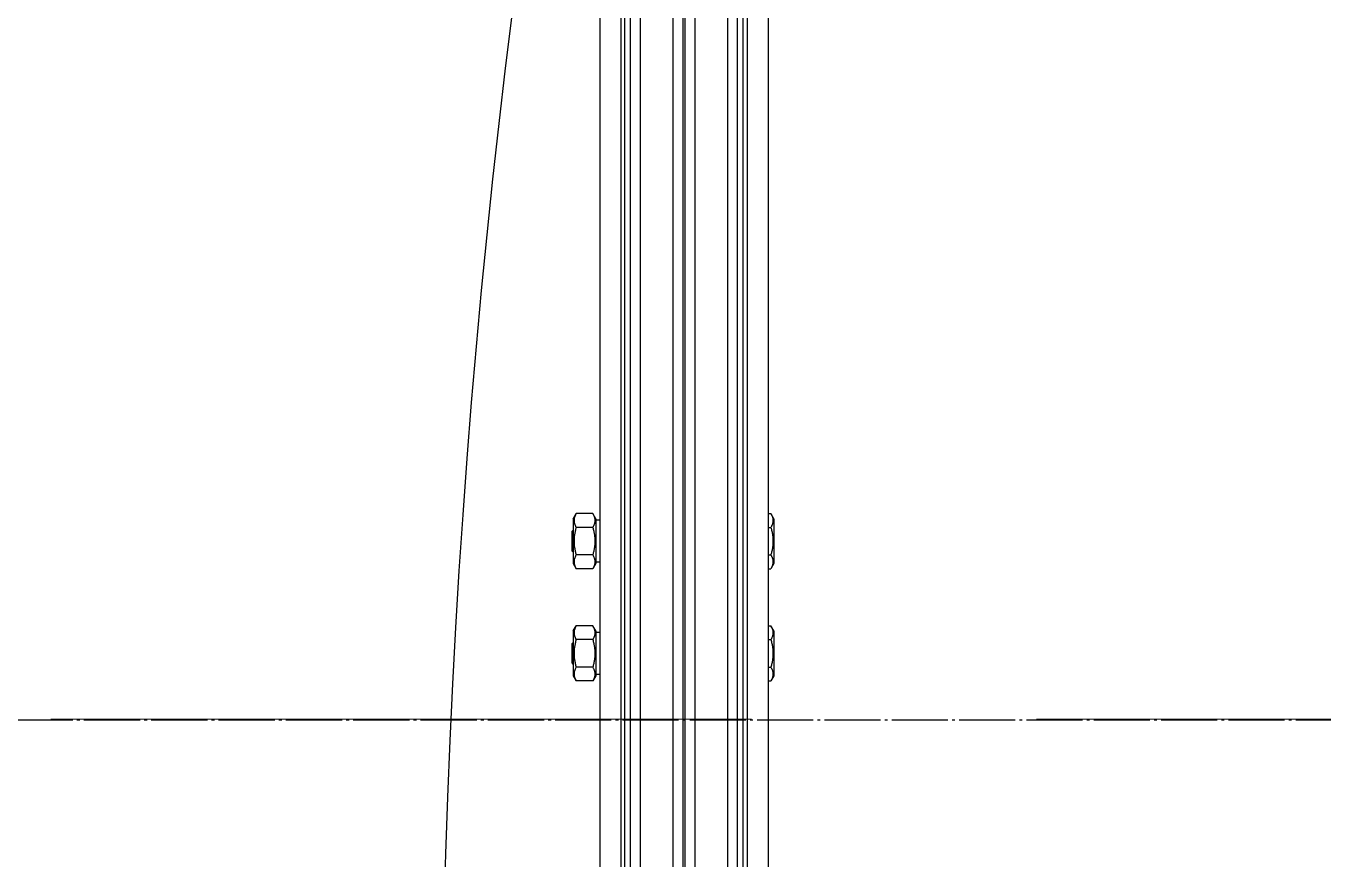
# Model space of a CAD drawing. Header units: millimetres. Extents: x -383313 to -161684, y -117025 to 99224.
# Drawn here: x -347798.7 to -347336.3, y -5631.7 to -5335 of the extents above; entities that cross this region are included whole.
import ezdxf

# ---------------------------------------------------------------- set-up
doc = ezdxf.new("R2010")
doc.units = ezdxf.units.MM
doc.header["$MEASUREMENT"] = 0
doc.linetypes.add('PS-GOST2.303 5', pattern=[24, 20, -1.5, 1, -1.5])
for name, color, linetype in [('PDF_Geometry', 7, 'Continuous'), ('PS_Оси', 5, 'PS-GOST2.303 5'), ('PV-3401', 7, 'Continuous'), ('Робот', 30, 'Continuous')]:
    doc.layers.add(name, color=color, linetype=linetype)

# ---------------------------------------------------------------- blocks, each defined once
blk = doc.blocks.new('Робот ABB IRB660_3.15 (сверху)')
at = {"layer": 'Робот'}
blk.add_circle((0, 0), 3150, dxfattribs=at)
blk = doc.blocks.new('A$Cf5759c35')
at = {"layer": 'PDF_Geometry', "color": 8, "lineweight": 13}
for points in [[(10921.83, 12683.07), (10672.06, 12683.07)], [(11273.2, 12683.07), (11023.43, 12683.07)]]:
    blk.add_lwpolyline(points, dxfattribs=at)
blk = doc.blocks.new('*U200')
at = {"layer": 'PV-3401'}
for p, q in [((-1658.6, 5882.65), (1031.4, 5882.65)), ((728.4, 5884.65), (726.58, 5883.6)), ((726.58, 5882.65), (726.58, 5883.6)), ((728.4, 5884.65), (744.4, 5884.65)), ((731.49, 5882.65), (731.49, 5883.6)), ((741.3, 5882.65), (741.3, 5883.6)), ((744.4, 5884.65), (746.21, 5883.6)), ((746.21, 5882.65), (746.21, 5883.6)), ((768.4, 5884.65), (766.58, 5883.6)), ((766.58, 5882.65), (766.58, 5883.6)), ((768.4, 5884.65), (784.4, 5884.65)), ((771.49, 5882.65), (771.49, 5883.6)), ((781.3, 5882.65), (781.3, 5883.6)), ((784.4, 5884.65), (786.21, 5883.6)), ((786.21, 5882.65), (786.21, 5883.6)), ((-1658.6, 5875.15), (1146.4, 5875.15)), ((1146.4, 5873.76), (-1658.6, 5873.76)), ((1146.4, 5871.75), (-1658.6, 5871.75)), ((1146.4, 5868.25), (-1658.6, 5868.25)), ((1146.4, 5856.57), (-1658.6, 5856.57)), ((1146.4, 5853.07), (-1658.6, 5853.07)), ((1146.4, 5852.29), (-1658.6, 5852.29)), ((1146.4, 5848.79), (-1658.6, 5848.79)), ((1146.4, 5837.11), (-1658.6, 5837.11)), ((1146.4, 5833.61), (-1658.6, 5833.61)), ((1146.4, 5831.6), (-1658.6, 5831.6)), ((-1658.6, 5830.15), (1146.4, 5830.15)), ((-1658.6, 5822.65), (1031.4, 5822.65)), ((728.9, 5822.65), (728.9, 5821.15)), ((743.9, 5822.65), (743.9, 5821.15)), ((768.9, 5822.65), (768.9, 5821.15)), ((783.9, 5822.65), (783.9, 5821.15)), ((728.4, 5821.15), (726.58, 5820.1)), ((726.58, 5820.1), (726.58, 5814.2)), ((728.4, 5821.15), (744.4, 5821.15)), ((731.49, 5820.1), (731.49, 5814.2)), ((741.3, 5820.1), (741.3, 5814.2)), ((744.4, 5821.15), (746.21, 5820.1)), ((746.21, 5820.1), (746.21, 5814.2)), ((768.4, 5821.15), (766.58, 5820.1)), ((766.58, 5820.1), (766.58, 5814.2)), ((768.4, 5821.15), (784.4, 5821.15)), ((771.49, 5820.1), (771.49, 5814.2)), ((781.3, 5820.1), (781.3, 5814.2)), ((784.4, 5821.15), (786.21, 5820.1)), ((786.21, 5820.1), (786.21, 5814.2)), ((728.4, 5813.15), (726.58, 5814.2)), ((728.4, 5813.15), (744.4, 5813.15)), ((733, 5812.65), (732.5, 5813.15)), ((733, 5812.65), (739.8, 5812.65)), ((739.8, 5812.65), (740.3, 5813.15)), ((744.4, 5813.15), (746.21, 5814.2)), ((768.4, 5813.15), (766.58, 5814.2)), ((768.4, 5813.15), (784.4, 5813.15)), ((773, 5812.65), (772.5, 5813.15)), ((773, 5812.65), (779.8, 5812.65)), ((779.8, 5812.65), (780.3, 5813.15)), ((784.4, 5813.15), (786.21, 5814.2))]:
    blk.add_line(p, q, dxfattribs=at)
for points in [[(726.58, 5883.6), (729.04, 5885.02), (731.49, 5883.6)], [(731.49, 5883.6), (736.4, 5885.02), (741.3, 5883.6)], [(741.3, 5883.6), (743.76, 5885.02), (746.21, 5883.6)], [(766.58, 5883.6), (769.04, 5885.02), (771.49, 5883.6)], [(771.49, 5883.6), (776.4, 5885.02), (781.3, 5883.6)], [(781.3, 5883.6), (783.76, 5885.02), (786.21, 5883.6)], [(726.58, 5820.1), (729.04, 5821.52), (731.49, 5820.1)], [(731.49, 5820.1), (736.4, 5821.52), (741.3, 5820.1)], [(741.3, 5820.1), (743.76, 5821.52), (746.21, 5820.1)], [(766.58, 5820.1), (769.04, 5821.52), (771.49, 5820.1)], [(771.49, 5820.1), (776.4, 5821.52), (781.3, 5820.1)], [(781.3, 5820.1), (783.76, 5821.52), (786.21, 5820.1)], [(726.58, 5814.2), (729.04, 5812.78), (731.49, 5814.2)], [(731.49, 5814.2), (736.4, 5812.78), (741.3, 5814.2)], [(741.3, 5814.2), (743.76, 5812.78), (746.21, 5814.2)], [(766.58, 5814.2), (769.04, 5812.78), (771.49, 5814.2)], [(771.49, 5814.2), (776.4, 5812.78), (781.3, 5814.2)], [(781.3, 5814.2), (783.76, 5812.78), (786.21, 5814.2)]]:
    blk.add_rational_spline(points, [1.22364575665, 1.41294441399, 1.22364575665], degree=2, dxfattribs=at)

msp = doc.modelspace()

# ---------------------------------------------------------------- linework, layer by layer
at = {"layer": 'PS_Оси'}
msp.add_lwpolyline([(-356346.98515, -5582.0977), (-355014.05882, -5582.0977), (-350514.05882, -5582.0977), (-345514.05882, -5582.0977), (-340514.05882, -5582.0977), (-335514.05882, -5582.0977), (-330514.05882, -5582.0977), (-325514.05882, -5582.0977), (-320514.05882, -5582.0977), (-316483.98892, -5582.0977)], dxfattribs=at)

# ---------------------------------------------------------------- block references
at = {"ltscale": 100}
msp.add_blockref('A$Cf5759c35', (-358461.97282, -18264.93104), dxfattribs=at)
at = {"layer": 'PV-3401', "rotation": 270}
msp.add_blockref('*U200', (-353416.7874, -4782.09965), dxfattribs=at)
at = {"layer": 'Робот', "rotation": 180}
msp.add_blockref('Робот ABB IRB660_3.15 (сверху)', (-344500.63713, -5731.42318), dxfattribs=at)

doc.saveas('drawing.dxf')
